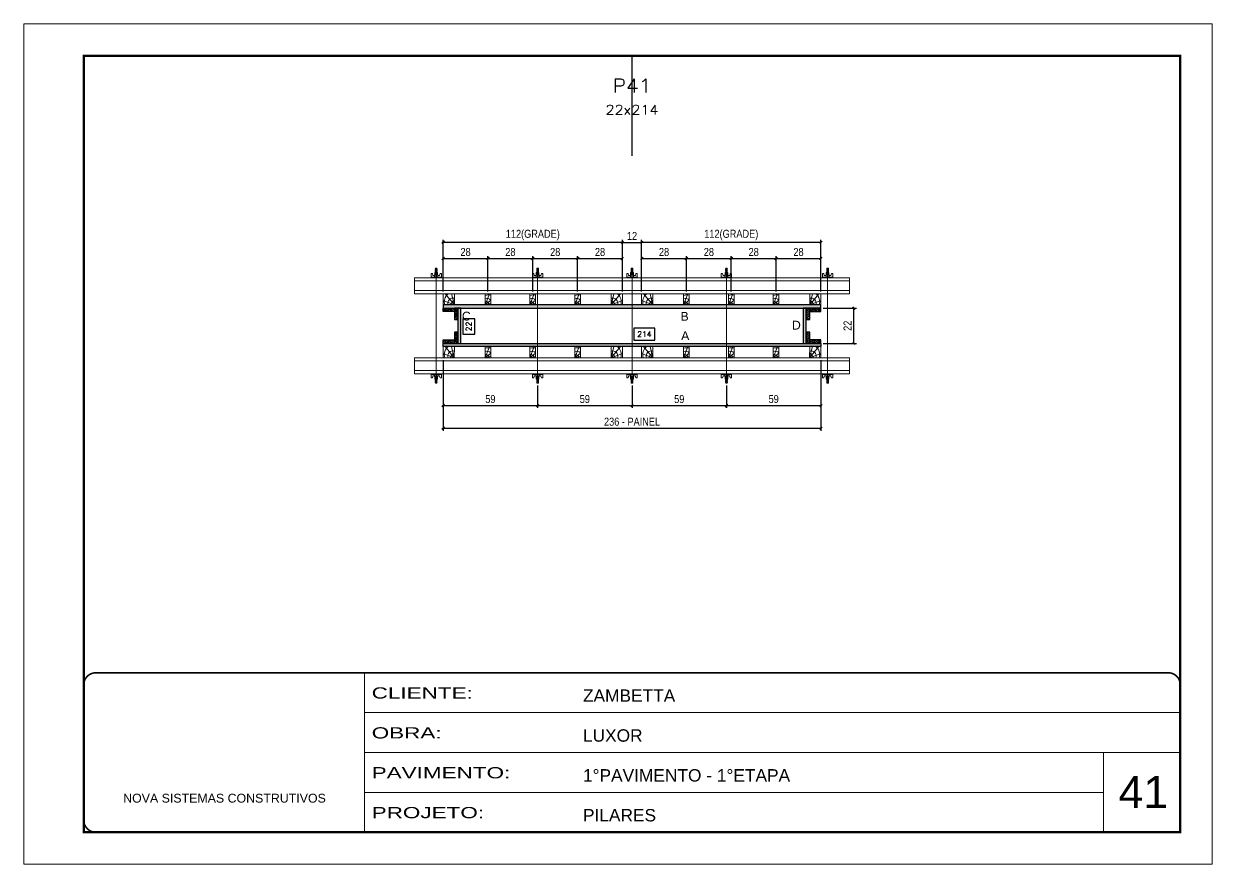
# Model space of a CAD drawing. Extents: x 14400 to 24104, y -21631 to 6985.
# Drawn here: x 14413 to 15898, y -5551 to -4501 of the extents above; entities that cross this region are included whole.
import ezdxf
from ezdxf.enums import TextEntityAlignment as Align

# ---------------------------------------------------------------- set-up
doc = ezdxf.new("R2010")
doc.units = 0
for name, pattern in [('CONTINUO', [0]), ('DASHED', [0.75, 0.5, -0.25]), ('HIDDEN', [0.375, 0.25, -0.125])]:
    doc.linetypes.add(name, pattern=pattern)
for name, color, linetype, lineweight in [('CARIMBO', 255, 'Continuous', 9), ('Folhas', 255, 'Continuous', 9), ('Hachura', 251, 'Continuous', 9), ('Madeira', 126, 'Continuous', 18), ('Perfil Metálico', 224, 'Continuous', 18), ('SARRAFO DE PRESSAO', 251, 'DASHED', 9), ('Texto Seção', 7, 'Continuous', 15)]:
    doc.layers.add(name, color=color, linetype=linetype, lineweight=lineweight)
for name, color, linetype in [('CHAPA', 1, 'Continuous'), ('COTA', 241, 'Continuous'), ('SARRAFO', 251, 'Continuous'), ('Texto de Titulo', 7, 'Continuous'), ('Texto Qtd Sarr', 242, 'Continuous'), ('TEXTO_GERAL', 7, 'Continuous')]:
    doc.layers.add(name, color=color, linetype=linetype)
doc.styles.add('ARIAL', font='arial.ttf')
doc.styles.add('COTA TECNICA 2X', font='techl___.ttf', dxfattribs={"height": 10})
doc.styles.add('ROMANS', font='romans.shx')
doc.styles.add('Tecnologia', font='')
doc.styles.get('Tecnologia').set_extended_font_data('Forgotten Futurist')
doc.dimstyles.new('SECAO PILAR', dxfattribs={"dimtxt": 10, "dimasz": 3, "dimexe": 3, "dimexo": 3, "dimgap": 3, "dimtad": 1, "dimdec": 1, "dimlfac": 0.5, "dimzin": 12, "dimdsep": 46, "dimtxsty": 'COTA TECNICA 2X', "dimblk1": 'OBLIQUE', "dimblk2": 'OBLIQUE', "dimsah": 1, "dimcen": 0.9, "dimclrd": 256, "dimclre": 256, "dimclrt": 256, "dimadec": 1, "dimazin": 3, "dimtfac": 1, "dimtdec": 1, "dimtmove": 0, "dimatfit": 3, "dimfxl": 1, "dimtolj": 1, "dimtzin": 12, "dimarcsym": 0})
doc.dimstyles.new('SECÇÃO 2', dxfattribs={"dimtxt": 7, "dimasz": 6, "dimexe": 0.18, "dimexo": 2, "dimgap": -4, "dimtad": 3, "dimdec": 1, "dimlfac": 0.5, "dimzin": 12, "dimdsep": 46, "dimtxsty": 'ROMANS', "dimblk": 'ARCHTICK', "dimcen": 0.09, "dimse1": 1, "dimse2": 1, "dimsd1": 1, "dimsd2": 1, "dimclrd": 180, "dimclre": 5, "dimclrt": 1, "dimadec": 0, "dimazin": 3, "dimtfac": 1, "dimtdec": 1, "dimtofl": 0, "dimtmove": 0, "dimatfit": 3, "dimldrblk": 'ARCHTICK', "dimfxl": 1, "dimtolj": 1, "dimtzin": 0, "dimarcsym": 0})

# ---------------------------------------------------------------- blocks, each defined once
blk = doc.blocks.new('9999999999')
at = {"color": 30, "linetype": 'CONTINUO'}
for p, q in [((98564.6, 34230.2), (98564.6, 34429.4)), ((98564.6, 34379.6), (99584, 34379.6)), ((98564.6, 34329.8), (99488, 34329.8)), ((99584, 34329.8), (99488, 34329.8)), ((99488, 34329.8), (99488, 34230.2)), ((98564.6, 34280), (99488, 34280))]:
    blk.add_line(p, q, dxfattribs=at)
at = {"color": 30, "linetype": 'CONTINUO', "const_width": 2}
blk.add_lwpolyline([(99584, 34230.2), (99584, 34414.4, 0.414214), (99569, 34429.4), (98229, 34429.4, 0.414214), (98214, 34414.4), (98214, 34245.2, 0.414214), (98229, 34230.2), (99584, 34230.2)], format="xyb", dxfattribs=at)
at = {"layer": 'Folhas'}
blk.add_lwpolyline([(98139, 34190.2), (99624, 34190.2), (99624, 35240.2), (98139, 35240.2)], close=True, dxfattribs=at)
at = {"layer": 'Folhas', "color": 30, "const_width": 3}
blk.add_lwpolyline([(98214, 34230.2), (99584, 34230.2), (99584, 35200.2), (98214, 35200.2)], close=True, dxfattribs=at)
at = {"color": 7, "linetype": 'Continuous', "ltscale": 5, "style": 'ARIAL'}
for s, height, p in [('ZAMBETTA', 15.48, (98837.7, 34393.1)), ('LUXOR', 15.48, (98837.7, 34343.3)), ('1°PAVIMENTO - 1°ETAPA', 15.483, (98837.7, 34293.5)), ('NOVA SISTEMAS CONSTRUTIVOS', 11.059, (98263.2, 34267.2)), ('PILARES', 15.48, (98837.7, 34243.7))]:
    blk.add_text(s, height=height, dxfattribs=at).set_placement(p)
at = {"layer": 'Folhas', "color": 7, "style": 'Tecnologia', "width": 1.5}
for s, p in [('CLIENTE:', (98573.7, 34397.2)), ('OBRA:', (98573.7, 34347.3)), ('PAVIMENTO:', (98573.7, 34297.5)), ('PROJETO:', (98573.7, 34247.7))]:
    blk.add_text(s, height=14, dxfattribs=at).set_placement(p)
blk = doc.blocks.new('*D2083')
at = {"layer": 'COTA', "color": 180, "lineweight": -2, "transparency": 16777216}
for p, q in [((14976.9, -4869.5), (14961.9, -4869.5)), ((14961.9, -4869.5), (14961.9, -4888.9)), ((14976.9, -4888.9), (14976.9, -4869.5)), ((14961.9, -4888.9), (14976.9, -4888.9))]:
    blk.add_line(p, q, dxfattribs=at)
at = {"layer": 'Defpoints', "color": 0, "transparency": 16777216}
for p in [(14976.8, -4856.3), (14976.8, -4900.3), (14980.9, -4900.3)]:
    blk.add_point(p, dxfattribs=at)
at = {"layer": 'COTA', "color": 1, "transparency": 16777216, "insert": (14969.4, -4879.2), "char_height": 7, "attachment_point": 5, "rotation": 90, "style": 'ROMANS'}
blk.add_mtext('\\A1;22', dxfattribs=at)
blk = doc.blocks.new('_ArchTick')
at = {"color": 0, "linetype": 'ByBlock', "const_width": 0.15}
blk.add_lwpolyline([(-0.5, -0.5), (0.5, 0.5)], dxfattribs=at)
blk = doc.blocks.new('*D2084')
at = {"layer": 'COTA', "color": 180, "lineweight": -2, "transparency": 16777216}
for p, q in [((15202.1, -4881.3), (15175.8, -4881.3)), ((15175.8, -4881.3), (15175.8, -4896.3)), ((15202.1, -4896.3), (15202.1, -4881.3)), ((15175.8, -4896.3), (15202.1, -4896.3))]:
    blk.add_line(p, q, dxfattribs=at)
at = {"layer": 'Defpoints', "color": 0, "transparency": 16777216}
for p in [(14959.5, -4900.3), (15387.5, -4900.3), (15387.5, -4900.3)]:
    blk.add_point(p, dxfattribs=at)
at = {"layer": 'COTA', "color": 1, "transparency": 16777216, "insert": (15189, -4888.8), "char_height": 7, "attachment_point": 5, "style": 'ROMANS'}
blk.add_mtext('\\A1;214', dxfattribs=at)
blk = doc.blocks.new('_Oblique')
at = {"color": 0, "linetype": 'ByBlock', "lineweight": -2}
blk.add_line((-0.5, -0.5), (0.5, 0.5), dxfattribs=at)
blk = doc.blocks.new('*D2085')
at = {"layer": 'COTA', "lineweight": -2, "transparency": 16777216}
for p, q in [((14937.5, -4921.3), (14937.5, -5009.4)), ((15409.5, -4921.2), (15409.5, -5009.4)), ((14937.5, -5006.4), (15409.5, -5006.4))]:
    blk.add_line(p, q, dxfattribs=at)
at = {"layer": 'Defpoints', "color": 0, "transparency": 16777216}
for p in [(14937.5, -4918.3), (15409.5, -4918.2), (15409.5, -5006.4)]:
    blk.add_point(p, dxfattribs=at)
at = {"layer": 'COTA', "lineweight": -2, "transparency": 16777216, "xscale": 3, "yscale": 3, "zscale": 3, "rotation": 180}
blk.add_blockref('_Oblique', (14937.5, -5006.4), dxfattribs=at)
at = {"layer": 'COTA', "lineweight": -2, "transparency": 16777216, "xscale": 3, "yscale": 3, "zscale": 3}
blk.add_blockref('_Oblique', (15409.5, -5006.4), dxfattribs=at)
at = {"layer": 'COTA', "transparency": 16777216, "insert": (15173.5, -4998.2), "char_height": 10, "attachment_point": 5, "style": 'COTA TECNICA 2X'}
blk.add_mtext('\\A1;236 - PAINEL', dxfattribs=at)
blk = doc.blocks.new('*D2086')
at = {"layer": 'COTA', "lineweight": -2, "transparency": 16777216}
for p, q in [((14937.5, -4921.3), (14937.5, -4981)), ((15055.5, -4953), (15055.5, -4981)), ((14937.5, -4978), (15055.5, -4978))]:
    blk.add_line(p, q, dxfattribs=at)
at = {"layer": 'Defpoints', "color": 0, "transparency": 16777216}
for p in [(14937.5, -4918.3), (15055.5, -4950), (15055.5, -4978)]:
    blk.add_point(p, dxfattribs=at)
at = {"layer": 'COTA', "lineweight": -2, "transparency": 16777216, "xscale": 3, "yscale": 3, "zscale": 3, "rotation": 180}
blk.add_blockref('_Oblique', (14937.5, -4978), dxfattribs=at)
at = {"layer": 'COTA', "lineweight": -2, "transparency": 16777216, "xscale": 3, "yscale": 3, "zscale": 3}
blk.add_blockref('_Oblique', (15055.5, -4978), dxfattribs=at)
at = {"layer": 'COTA', "transparency": 16777216, "insert": (14996.5, -4969.9), "char_height": 10, "attachment_point": 5, "style": 'COTA TECNICA 2X'}
blk.add_mtext('\\A1;59', dxfattribs=at)
blk = doc.blocks.new('*D2087')
at = {"layer": 'COTA', "lineweight": -2, "transparency": 16777216}
for p, q in [((15409.5, -4921.3), (15409.5, -4981)), ((15291.5, -4953), (15291.5, -4981)), ((15291.5, -4978), (15409.5, -4978))]:
    blk.add_line(p, q, dxfattribs=at)
at = {"layer": 'Defpoints', "color": 0, "transparency": 16777216}
for p in [(15409.5, -4918.3), (15291.5, -4950), (15409.5, -4978)]:
    blk.add_point(p, dxfattribs=at)
at = {"layer": 'COTA', "lineweight": -2, "transparency": 16777216, "xscale": 3, "yscale": 3, "zscale": 3, "rotation": 180}
blk.add_blockref('_Oblique', (15291.5, -4978), dxfattribs=at)
at = {"layer": 'COTA', "lineweight": -2, "transparency": 16777216, "xscale": 3, "yscale": 3, "zscale": 3}
blk.add_blockref('_Oblique', (15409.5, -4978), dxfattribs=at)
at = {"layer": 'COTA', "transparency": 16777216, "insert": (15350.5, -4969.9), "char_height": 10, "attachment_point": 5, "style": 'COTA TECNICA 2X'}
blk.add_mtext('\\A1;59', dxfattribs=at)
blk = doc.blocks.new('C')
at = {"layer": 'Hachura', "color": 0}
for p, q in [((0, 3.22), (0, -3.22)), ((0.45, 3.22), (0, 3.22)), ((0.46, 3.16), (0, 3.16)), ((0.46, 3.05), (0, 3.05)), ((0.46, 2.88), (0, 2.88)), ((0, 2.75), (0, -1.16)), ((0.46, 2.65), (0, 2.65)), ((0.46, 2.23), (0, 2.23)), ((0.46, 1.51), (0, 1.51)), ((0.39, 0.49), (0.17, 0.49)), ((0.45, -3.23), (0.45, 3.22)), ((0.45, 3.22), (2.58, 3.22)), ((1.74, 0.97), (0.45, 0.97)), ((1.45, 0.1), (0.45, 0.1)), ((1.35, 1.94), (1.35, 0.96)), ((2.58, 2.39), (1.47, 2.09)), ((1.74, -0.97), (1.74, 0.97)), ((1.74, 0.97), (1.74, 0.84)), ((1.74, 0.97), (1.74, 0.84)), ((1.74, 0.84), (3.35, 0.84)), ((3.35, 0.45), (1.74, 0.45)), ((2.58, 3.22), (2.58, 2.39)), ((3.32, 0.84), (3.32, -0.84)), ((3.35, 0.84), (3.35, -0.84)), ((3.68, 0.45), (3.35, 0.45)), ((3.84, -0.52), (3.35, 0.45)), ((3.35, 0.06), (3.67, -0.57)), ((3.68, 0.45), (4.16, -0.52)), ((3.72, 0.5), (4.25, -0.57)), ((4.37, -0.55), (3.83, 0.53)), ((4.15, 0.45), (3.93, 0.45)), ((4.42, -0.52), (3.93, 0.45)), ((4.15, 0.45), (4.26, 0.45)), ((4.26, 0.45), (4.74, -0.52)), ((4.3, 0.5), (4.83, -0.57)), ((4.95, -0.55), (4.41, 0.53)), ((4.51, 0.45), (4.84, 0.45)), ((5, -0.52), (4.51, 0.45)), ((4.84, 0.45), (5.32, -0.52)), ((4.88, 0.5), (5.41, -0.57)), ((5.53, -0.55), (4.99, 0.53)), ((5.58, -0.52), (5.09, 0.45)), ((5.42, 0.45), (5.09, 0.45)), ((5.58, -0.52), (5.09, 0.45)), ((5.42, 0.45), (5.74, -0.19)), ((5.46, 0.5), (5.74, -0.07)), ((5.74, 0.19), (5.57, 0.53)), ((5.74, 0.32), (5.68, 0.45)), ((5.68, 0.45), (5.74, 0.45)), ((5.74, 0.45), (5.9, 0.29)), ((5.74, 0.45), (5.74, -0.52)), ((5.9, -0.36), (5.9, 0.29)), ((0.45, 0), (0, 0)), ((0.46, -1.52), (0, -1.52)), ((0.46, -2.23), (0, -2.23)), ((0.46, -2.65), (0, -2.65)), ((0.46, -2.88), (0, -2.88)), ((0.46, -3.05), (0, -3.05)), ((0.46, -3.16), (0, -3.16)), ((0, -3.22), (2.57, -3.22)), ((0.08, -0.48), (0.29, -0.48)), ((0.29, -0.48), (0.4, -0.48)), ((0.45, 0), (0.45, -0.97)), ((0.45, -0.16), (1.45, -0.16)), ((0.45, -0.65), (0.45, -0.32)), ((0.45, -3.23), (0.45, -0.65)), ((0.45, -0.97), (1.74, -0.97)), ((1.35, -1.94), (1.35, -0.97)), ((2.58, -2.39), (1.47, -2.1)), ((3.35, -0.32), (1.74, -0.32)), ((3.35, -0.84), (1.74, -0.84)), ((2.58, -3.23), (2.58, -2.39)), ((3.35, -0.07), (3.58, -0.52)), ((3.35, -0.52), (3.58, -0.52)), ((3.84, -0.52), (4.16, -0.52)), ((4.42, -0.52), (4.74, -0.52)), ((4.63, -0.52), (4.74, -0.52)), ((5, -0.52), (5.32, -0.52)), ((5.58, -0.52), (5.74, -0.52)), ((5.74, -0.52), (5.9, -0.36)), ((5.74, -0.52), (5.74, -0.52))]:
    blk.add_line(p, q, dxfattribs=at)
for centre, radius, start, end in [((1.52, 1.94), 0.161, 104.74356, 180), ((1.44, -0.03), 0.129, 272.69497, 87.30503), ((3.81, 0.39), 0.143, 25.56881, 154.43119), ((4.39, 0.39), 0.143, 25.56881, 154.43119), ((4.97, 0.39), 0.143, 25.56881, 154.43119), ((5.55, 0.39), 0.143, 25.56881, 154.43119), ((0.17, -0.37), 0.174, 221.74404, 317.85924), ((1.52, -1.94), 0.161, 180, 255.25644), ((3.71, -0.4), 0.174, 222.14076, 318.25596), ((4.29, -0.4), 0.174, 222.14076, 318.25596), ((4.87, -0.4), 0.174, 222.14076, 318.25596), ((5.45, -0.4), 0.174, 222.14076, 318.25596), ((5.61, -0.4), 0.174, 317.85924, 318.25596)]:
    blk.add_arc(centre, radius, start, end, dxfattribs=at)
blk = doc.blocks.new('*D2106')
at = {"layer": 'COTA', "lineweight": -2, "transparency": 16777216}
for p, q in [((15173.5, -4953), (15173.5, -4981)), ((15291.5, -4953), (15291.5, -4981)), ((15173.5, -4978), (15291.5, -4978))]:
    blk.add_line(p, q, dxfattribs=at)
at = {"layer": 'Defpoints', "color": 0, "transparency": 16777216}
for p in [(15173.5, -4950), (15291.5, -4950), (15291.5, -4978)]:
    blk.add_point(p, dxfattribs=at)
at = {"layer": 'COTA', "lineweight": -2, "transparency": 16777216, "xscale": 3, "yscale": 3, "zscale": 3, "rotation": 180}
blk.add_blockref('_Oblique', (15173.5, -4978), dxfattribs=at)
at = {"layer": 'COTA', "lineweight": -2, "transparency": 16777216, "xscale": 3, "yscale": 3, "zscale": 3}
blk.add_blockref('_Oblique', (15291.5, -4978), dxfattribs=at)
at = {"layer": 'COTA', "transparency": 16777216, "insert": (15232.5, -4969.9), "char_height": 10, "attachment_point": 5, "style": 'COTA TECNICA 2X'}
blk.add_mtext('\\A1;59', dxfattribs=at)
blk = doc.blocks.new('*D2107')
at = {"layer": 'COTA', "lineweight": -2, "transparency": 16777216}
for p, q in [((15412.5, -4856.3), (15453.8, -4856.3)), ((15450.8, -4900.3), (15450.8, -4856.3)), ((15412.5, -4900.3), (15453.8, -4900.3))]:
    blk.add_line(p, q, dxfattribs=at)
at = {"layer": 'Defpoints', "color": 0, "transparency": 16777216}
for p in [(15409.5, -4856.3), (15450.8, -4856.3), (15409.5, -4900.3)]:
    blk.add_point(p, dxfattribs=at)
at = {"layer": 'COTA', "lineweight": -2, "transparency": 16777216, "xscale": 3, "yscale": 3, "zscale": 3}
for p, rotation in [((15450.8, -4856.3), 90), ((15450.8, -4900.3), 270)]:
    blk.add_blockref('_Oblique', p, dxfattribs=dict(at, rotation=rotation))
at = {"layer": 'COTA', "transparency": 16777216, "insert": (15442.8, -4878.3), "char_height": 10, "attachment_point": 5, "rotation": 90, "style": 'COTA TECNICA 2X'}
blk.add_mtext('\\A1;22', dxfattribs=at)
blk = doc.blocks.new('*D2108')
at = {"layer": 'COTA', "lineweight": -2, "transparency": 16777216}
for p, q in [((15055.5, -4953), (15055.5, -4981)), ((15173.5, -4953), (15173.5, -4981)), ((15055.5, -4978), (15173.5, -4978))]:
    blk.add_line(p, q, dxfattribs=at)
at = {"layer": 'Defpoints', "color": 0, "transparency": 16777216}
for p in [(15055.5, -4950), (15173.5, -4950), (15173.5, -4978)]:
    blk.add_point(p, dxfattribs=at)
at = {"layer": 'COTA', "lineweight": -2, "transparency": 16777216, "xscale": 3, "yscale": 3, "zscale": 3, "rotation": 180}
blk.add_blockref('_Oblique', (15055.5, -4978), dxfattribs=at)
at = {"layer": 'COTA', "lineweight": -2, "transparency": 16777216, "xscale": 3, "yscale": 3, "zscale": 3}
blk.add_blockref('_Oblique', (15173.5, -4978), dxfattribs=at)
at = {"layer": 'COTA', "transparency": 16777216, "insert": (15114.5, -4969.9), "char_height": 10, "attachment_point": 5, "style": 'COTA TECNICA 2X'}
blk.add_mtext('\\A1;59', dxfattribs=at)
blk = doc.blocks.new('PONTALETE')
at = {"layer": 'Madeira'}
for q in [(2.71, 7), (7, 5.76), (7, 1.74)]:
    blk.add_line((0, 0), q, dxfattribs=at)
blk.add_lwpolyline([(0, 0), (7, 0), (7, 7), (0, 7)], close=True, dxfattribs=at)
for centre, radius, start, end in [((2.04, 0.06), 6.23, 37.28179, 109.09128), ((1.09, 0.9), 3.19, 343.60304, 109.98471), ((-0.21, -0.78), 3.09, 14.63219, 86.0383)]:
    blk.add_arc(centre, radius, start, end, dxfattribs=at)
blk = doc.blocks.new('MEIO PONTALETE')
at = {"layer": 'Madeira'}
for q in [(2.71, 7), (3.5, 2.88), (3.5, 0.87)]:
    blk.add_line((0, 0), q, dxfattribs=at)
blk.add_lwpolyline([(0, 0), (3.5, 0), (3.5, 7), (0, 7)], close=True, dxfattribs=at)
for centre, radius, start, end in [((2.04, 0.06), 6.23, 76.44987, 109.09128), ((1.09, 0.9), 3.19, 40.90626, 109.98471), ((-0.21, -0.78), 3.09, 14.63219, 86.0383)]:
    blk.add_arc(centre, radius, start, end, dxfattribs=at)
blk = doc.blocks.new('*D2088')
at = {"layer": 'COTA', "lineweight": -2, "transparency": 16777216}
for p, q in [((15185.5, -4835.3), (15185.5, -4791.3)), ((15185.5, -4794.3), (15241.5, -4794.3)), ((15241.5, -4835.3), (15241.5, -4791.3))]:
    blk.add_line(p, q, dxfattribs=at)
at = {"layer": 'Defpoints', "color": 0, "transparency": 16777216}
for p in [(15241.5, -4794.3), (15185.5, -4838.3), (15241.5, -4838.3)]:
    blk.add_point(p, dxfattribs=at)
at = {"layer": 'COTA', "lineweight": -2, "transparency": 16777216, "xscale": 3, "yscale": 3, "zscale": 3, "rotation": 180}
blk.add_blockref('_Oblique', (15185.5, -4794.3), dxfattribs=at)
at = {"layer": 'COTA', "lineweight": -2, "transparency": 16777216, "xscale": 3, "yscale": 3, "zscale": 3}
blk.add_blockref('_Oblique', (15241.5, -4794.3), dxfattribs=at)
at = {"layer": 'COTA', "transparency": 16777216, "insert": (15213.5, -4786.2), "char_height": 10, "attachment_point": 5, "style": 'COTA TECNICA 2X'}
blk.add_mtext('\\A1;28', dxfattribs=at)
blk = doc.blocks.new('*D2089')
at = {"layer": 'COTA', "lineweight": -2, "transparency": 16777216}
for p, q in [((15185.5, -4835.3), (15185.5, -4771.1)), ((15409.5, -4774.1), (15185.5, -4774.1)), ((15409.5, -4835.3), (15409.5, -4771.1))]:
    blk.add_line(p, q, dxfattribs=at)
at = {"layer": 'Defpoints', "color": 0, "transparency": 16777216}
for p in [(15185.5, -4774.1), (15185.5, -4838.3), (15409.5, -4838.3)]:
    blk.add_point(p, dxfattribs=at)
at = {"layer": 'COTA', "lineweight": -2, "transparency": 16777216, "xscale": 3, "yscale": 3, "zscale": 3, "rotation": 180}
blk.add_blockref('_Oblique', (15185.5, -4774.1), dxfattribs=at)
at = {"layer": 'COTA', "lineweight": -2, "transparency": 16777216, "xscale": 3, "yscale": 3, "zscale": 3}
blk.add_blockref('_Oblique', (15409.5, -4774.1), dxfattribs=at)
at = {"layer": 'COTA', "transparency": 16777216, "insert": (15297.5, -4764.9), "char_height": 10, "attachment_point": 5, "style": 'COTA TECNICA 2X'}
blk.add_mtext('\\A1;112(GRADE)', dxfattribs=at)
blk = doc.blocks.new('*D2109')
at = {"layer": 'COTA', "lineweight": -2, "transparency": 16777216}
for p, q in [((15241.5, -4835.3), (15241.5, -4791.3)), ((15241.5, -4794.3), (15297.5, -4794.3)), ((15297.5, -4835.3), (15297.5, -4791.3))]:
    blk.add_line(p, q, dxfattribs=at)
at = {"layer": 'Defpoints', "color": 0, "transparency": 16777216}
for p in [(15297.5, -4794.3), (15241.5, -4838.3), (15297.5, -4838.3)]:
    blk.add_point(p, dxfattribs=at)
at = {"layer": 'COTA', "lineweight": -2, "transparency": 16777216, "xscale": 3, "yscale": 3, "zscale": 3, "rotation": 180}
blk.add_blockref('_Oblique', (15241.5, -4794.3), dxfattribs=at)
at = {"layer": 'COTA', "lineweight": -2, "transparency": 16777216, "xscale": 3, "yscale": 3, "zscale": 3}
blk.add_blockref('_Oblique', (15297.5, -4794.3), dxfattribs=at)
at = {"layer": 'COTA', "transparency": 16777216, "insert": (15269.5, -4786.2), "char_height": 10, "attachment_point": 5, "style": 'COTA TECNICA 2X'}
blk.add_mtext('\\A1;28', dxfattribs=at)
blk = doc.blocks.new('*D2110')
at = {"layer": 'COTA', "lineweight": -2, "transparency": 16777216}
for p, q in [((15297.5, -4835.3), (15297.5, -4791.3)), ((15297.5, -4794.3), (15353.5, -4794.3)), ((15353.5, -4835.3), (15353.5, -4791.3))]:
    blk.add_line(p, q, dxfattribs=at)
at = {"layer": 'Defpoints', "color": 0, "transparency": 16777216}
for p in [(15353.5, -4794.3), (15297.5, -4838.3), (15353.5, -4838.3)]:
    blk.add_point(p, dxfattribs=at)
at = {"layer": 'COTA', "lineweight": -2, "transparency": 16777216, "xscale": 3, "yscale": 3, "zscale": 3, "rotation": 180}
blk.add_blockref('_Oblique', (15297.5, -4794.3), dxfattribs=at)
at = {"layer": 'COTA', "lineweight": -2, "transparency": 16777216, "xscale": 3, "yscale": 3, "zscale": 3}
blk.add_blockref('_Oblique', (15353.5, -4794.3), dxfattribs=at)
at = {"layer": 'COTA', "transparency": 16777216, "insert": (15325.5, -4786.2), "char_height": 10, "attachment_point": 5, "style": 'COTA TECNICA 2X'}
blk.add_mtext('\\A1;28', dxfattribs=at)
blk = doc.blocks.new('*D2111')
at = {"layer": 'COTA', "lineweight": -2, "transparency": 16777216}
for p, q in [((15353.5, -4835.3), (15353.5, -4791.3)), ((15353.5, -4794.3), (15409.5, -4794.3)), ((15409.5, -4835.3), (15409.5, -4791.3))]:
    blk.add_line(p, q, dxfattribs=at)
at = {"layer": 'Defpoints', "color": 0, "transparency": 16777216}
for p in [(15409.5, -4794.3), (15353.5, -4838.3), (15409.5, -4838.3)]:
    blk.add_point(p, dxfattribs=at)
at = {"layer": 'COTA', "lineweight": -2, "transparency": 16777216, "xscale": 3, "yscale": 3, "zscale": 3, "rotation": 180}
blk.add_blockref('_Oblique', (15353.5, -4794.3), dxfattribs=at)
at = {"layer": 'COTA', "lineweight": -2, "transparency": 16777216, "xscale": 3, "yscale": 3, "zscale": 3}
blk.add_blockref('_Oblique', (15409.5, -4794.3), dxfattribs=at)
at = {"layer": 'COTA', "transparency": 16777216, "insert": (15381.5, -4786.2), "char_height": 10, "attachment_point": 5, "style": 'COTA TECNICA 2X'}
blk.add_mtext('\\A1;28', dxfattribs=at)
blk = doc.blocks.new('*D2090')
at = {"layer": 'COTA', "lineweight": -2, "transparency": 16777216}
for p, q in [((14937.5, -4835.3), (14937.5, -4791.3)), ((14937.5, -4794.3), (14993.5, -4794.3)), ((14993.5, -4835.3), (14993.5, -4791.3))]:
    blk.add_line(p, q, dxfattribs=at)
at = {"layer": 'Defpoints', "color": 0, "transparency": 16777216}
for p in [(14993.5, -4794.3), (14937.5, -4838.3), (14993.5, -4838.3)]:
    blk.add_point(p, dxfattribs=at)
at = {"layer": 'COTA', "lineweight": -2, "transparency": 16777216, "xscale": 3, "yscale": 3, "zscale": 3, "rotation": 180}
blk.add_blockref('_Oblique', (14937.5, -4794.3), dxfattribs=at)
at = {"layer": 'COTA', "lineweight": -2, "transparency": 16777216, "xscale": 3, "yscale": 3, "zscale": 3}
blk.add_blockref('_Oblique', (14993.5, -4794.3), dxfattribs=at)
at = {"layer": 'COTA', "transparency": 16777216, "insert": (14965.5, -4786.2), "char_height": 10, "attachment_point": 5, "style": 'COTA TECNICA 2X'}
blk.add_mtext('\\A1;28', dxfattribs=at)
blk = doc.blocks.new('*D2091')
at = {"layer": 'COTA', "lineweight": -2, "transparency": 16777216}
for p, q in [((14937.5, -4835.3), (14937.5, -4771.1)), ((15161.5, -4774.1), (14937.5, -4774.1)), ((15161.5, -4835.3), (15161.5, -4771.1))]:
    blk.add_line(p, q, dxfattribs=at)
at = {"layer": 'Defpoints', "color": 0, "transparency": 16777216}
for p in [(14937.5, -4774.1), (14937.5, -4838.3), (15161.5, -4838.3)]:
    blk.add_point(p, dxfattribs=at)
at = {"layer": 'COTA', "lineweight": -2, "transparency": 16777216, "xscale": 3, "yscale": 3, "zscale": 3, "rotation": 180}
blk.add_blockref('_Oblique', (14937.5, -4774.1), dxfattribs=at)
at = {"layer": 'COTA', "lineweight": -2, "transparency": 16777216, "xscale": 3, "yscale": 3, "zscale": 3}
blk.add_blockref('_Oblique', (15161.5, -4774.1), dxfattribs=at)
at = {"layer": 'COTA', "transparency": 16777216, "insert": (15049.5, -4764.9), "char_height": 10, "attachment_point": 5, "style": 'COTA TECNICA 2X'}
blk.add_mtext('\\A1;112(GRADE)', dxfattribs=at)
blk = doc.blocks.new('*D2112')
at = {"layer": 'COTA', "lineweight": -2, "transparency": 16777216}
for p, q in [((14993.5, -4835.3), (14993.5, -4791.3)), ((14993.5, -4794.3), (15049.5, -4794.3)), ((15049.5, -4835.3), (15049.5, -4791.3))]:
    blk.add_line(p, q, dxfattribs=at)
at = {"layer": 'Defpoints', "color": 0, "transparency": 16777216}
for p in [(15049.5, -4794.3), (14993.5, -4838.3), (15049.5, -4838.3)]:
    blk.add_point(p, dxfattribs=at)
at = {"layer": 'COTA', "lineweight": -2, "transparency": 16777216, "xscale": 3, "yscale": 3, "zscale": 3, "rotation": 180}
blk.add_blockref('_Oblique', (14993.5, -4794.3), dxfattribs=at)
at = {"layer": 'COTA', "lineweight": -2, "transparency": 16777216, "xscale": 3, "yscale": 3, "zscale": 3}
blk.add_blockref('_Oblique', (15049.5, -4794.3), dxfattribs=at)
at = {"layer": 'COTA', "transparency": 16777216, "insert": (15021.5, -4786.2), "char_height": 10, "attachment_point": 5, "style": 'COTA TECNICA 2X'}
blk.add_mtext('\\A1;28', dxfattribs=at)
blk = doc.blocks.new('*D2113')
at = {"layer": 'COTA', "lineweight": -2, "transparency": 16777216}
for p, q in [((15049.5, -4835.3), (15049.5, -4791.3)), ((15049.5, -4794.3), (15105.5, -4794.3)), ((15105.5, -4835.3), (15105.5, -4791.3))]:
    blk.add_line(p, q, dxfattribs=at)
at = {"layer": 'Defpoints', "color": 0, "transparency": 16777216}
for p in [(15105.5, -4794.3), (15049.5, -4838.3), (15105.5, -4838.3)]:
    blk.add_point(p, dxfattribs=at)
at = {"layer": 'COTA', "lineweight": -2, "transparency": 16777216, "xscale": 3, "yscale": 3, "zscale": 3, "rotation": 180}
blk.add_blockref('_Oblique', (15049.5, -4794.3), dxfattribs=at)
at = {"layer": 'COTA', "lineweight": -2, "transparency": 16777216, "xscale": 3, "yscale": 3, "zscale": 3}
blk.add_blockref('_Oblique', (15105.5, -4794.3), dxfattribs=at)
at = {"layer": 'COTA', "transparency": 16777216, "insert": (15077.5, -4786.2), "char_height": 10, "attachment_point": 5, "style": 'COTA TECNICA 2X'}
blk.add_mtext('\\A1;28', dxfattribs=at)
blk = doc.blocks.new('*D2114')
at = {"layer": 'COTA', "lineweight": -2, "transparency": 16777216}
for p, q in [((15105.5, -4835.3), (15105.5, -4791.3)), ((15105.5, -4794.3), (15161.5, -4794.3)), ((15161.5, -4835.3), (15161.5, -4791.3))]:
    blk.add_line(p, q, dxfattribs=at)
at = {"layer": 'Defpoints', "color": 0, "transparency": 16777216}
for p in [(15161.5, -4794.3), (15105.5, -4838.3), (15161.5, -4838.3)]:
    blk.add_point(p, dxfattribs=at)
at = {"layer": 'COTA', "lineweight": -2, "transparency": 16777216, "xscale": 3, "yscale": 3, "zscale": 3, "rotation": 180}
blk.add_blockref('_Oblique', (15105.5, -4794.3), dxfattribs=at)
at = {"layer": 'COTA', "lineweight": -2, "transparency": 16777216, "xscale": 3, "yscale": 3, "zscale": 3}
blk.add_blockref('_Oblique', (15161.5, -4794.3), dxfattribs=at)
at = {"layer": 'COTA', "transparency": 16777216, "insert": (15133.5, -4786.2), "char_height": 10, "attachment_point": 5, "style": 'COTA TECNICA 2X'}
blk.add_mtext('\\A1;28', dxfattribs=at)
blk = doc.blocks.new('*D2115')
at = {"layer": 'COTA', "lineweight": -2, "transparency": 16777216}
for p, q in [((15161.5, -4835.3), (15161.5, -4771.1)), ((15161.5, -4774.1), (15185.5, -4774.1)), ((15185.5, -4835.3), (15185.5, -4771.1))]:
    blk.add_line(p, q, dxfattribs=at)
at = {"layer": 'Defpoints', "color": 0, "transparency": 16777216}
for p in [(15185.5, -4774.1), (15161.5, -4838.3), (15185.5, -4838.3)]:
    blk.add_point(p, dxfattribs=at)
at = {"layer": 'COTA', "lineweight": -2, "transparency": 16777216, "xscale": 3, "yscale": 3, "zscale": 3, "rotation": 180}
blk.add_blockref('_Oblique', (15161.5, -4774.1), dxfattribs=at)
at = {"layer": 'COTA', "lineweight": -2, "transparency": 16777216, "xscale": 3, "yscale": 3, "zscale": 3}
blk.add_blockref('_Oblique', (15185.5, -4774.1), dxfattribs=at)
at = {"layer": 'COTA', "transparency": 16777216, "insert": (15173.5, -4766.1), "char_height": 10, "attachment_point": 5, "style": 'COTA TECNICA 2X'}
blk.add_mtext('\\A1;12', dxfattribs=at)
blk = doc.blocks.new('titulo1')
at = {"layer": 'Defpoints', "color": 252, "linetype": 'HIDDEN', "ltscale": 2}
blk.add_line((0, 0), (0, 125), dxfattribs=at)
at = {"layer": 'Defpoints', "style": 'ROMANS', "oblique": 15}
blk.add_attdef('FOLHA', text='', height=10, dxfattribs=at).set_placement((0, 15.6), align=Align.MIDDLE_CENTER)
at = {"layer": 'Texto Qtd Sarr', "color": 3, "style": 'ROMANS', "oblique": 15}
for tag, height, p in [('TITULO', 17, (0, 71.4)), ('SEÇÃO', 12, (0, 41.5))]:
    blk.add_attdef(tag, text='', height=height, dxfattribs=at).set_placement(p, align=Align.MIDDLE_CENTER)

msp = doc.modelspace()

# ---------------------------------------------------------------- hatches: boundary and pattern name
at = {"layer": 'Hachura'}
h = msp.add_hatch(color=256, dxfattribs=at)
h.dxf.hatch_style = 1
h.paths.add_polyline_path([(15409.47, -4856.28), (15409.47, -4852.28), (14937.47, -4852.28), (14937.47, -4856.28)])
h = msp.add_hatch(dxfattribs=at)
h.set_pattern_fill('ANSI31', color=256, scale=0.5, angle=180, style=0)
h.set_pattern_definition([(225, (5813.515, -27752.084), (1.12253202, -1.12253202), [])])
h.paths.add_polyline_path([(14951.47, -4860.68), (14951.47, -4856.28), (14937.47, -4856.28), (14937.47, -4860.68)])
h = msp.add_hatch(dxfattribs=at)
h.set_pattern_fill('ANSI31', color=256, scale=0.5, angle=270, style=0)
h.set_pattern_definition([(315, (37847.275, -14359.2276), (1.12253202, 1.12253202), [])])
h.paths.add_polyline_path([(14955.87, -4870.28), (14951.47, -4870.28), (14951.47, -4856.28), (14955.87, -4856.28)])
h = msp.add_hatch(color=256, dxfattribs=at)
h.dxf.hatch_style = 1
h.paths.add_polyline_path([(14955.87, -4900.28), (14959.47, -4900.28), (14959.47, -4856.28), (14955.87, -4856.28)])
h = msp.add_hatch(color=256, dxfattribs=at)
h.dxf.hatch_style = 1
h.paths.add_polyline_path([(15387.47, -4900.28), (15391.07, -4900.28), (15391.07, -4856.28), (15387.47, -4856.28)])
h = msp.add_hatch(dxfattribs=at)
h.set_pattern_fill('ANSI31', color=256, scale=0.5, angle=270, style=0)
h.set_pattern_definition([(315, (38286.875, -14359.2276), (1.12253202, 1.12253202), [])])
h.paths.add_polyline_path([(15395.47, -4870.28), (15391.07, -4870.28), (15391.07, -4856.28), (15395.47, -4856.28)])
h = msp.add_hatch(dxfattribs=at)
h.set_pattern_fill('ANSI31', color=256, scale=0.5, angle=180, style=0)
h.set_pattern_definition([(225, (6271.515, -27785.684), (1.12253202, -1.12253202), [])])
h.paths.add_polyline_path([(15409.47, -4856.28), (15409.47, -4860.68), (15395.47, -4860.68), (15395.47, -4856.28)])
h = msp.add_hatch(dxfattribs=at)
h.set_pattern_fill('ANSI31', color=256, scale=0.5, angle=180, style=0)
h.set_pattern_definition([(225, (5813.515, -27791.684), (1.12253202, -1.12253202), [])])
h.paths.add_polyline_path([(14951.47, -4900.28), (14951.47, -4895.88), (14937.47, -4895.88), (14937.47, -4900.28)])
h = msp.add_hatch(color=256, dxfattribs=at)
h.dxf.hatch_style = 1
h.paths.add_polyline_path([(15409.47, -4900.28), (15409.47, -4904.28), (14937.47, -4904.28), (14937.47, -4900.28)])
h = msp.add_hatch(dxfattribs=at)
h.set_pattern_fill('ANSI31', color=256, scale=0.5, angle=270, style=0)
h.set_pattern_definition([(315, (37847.275, -14389.2276), (1.12253202, 1.12253202), [])])
h.paths.add_polyline_path([(14955.87, -4900.28), (14951.47, -4900.28), (14951.47, -4886.28), (14955.87, -4886.28)])
h = msp.add_hatch(dxfattribs=at)
h.set_pattern_fill('ANSI31', color=256, scale=0.5, angle=270, style=0)
h.set_pattern_definition([(315, (38286.875, -14389.2276), (1.12253202, 1.12253202), [])])
h.paths.add_polyline_path([(15395.47, -4900.28), (15391.07, -4900.28), (15391.07, -4886.28), (15395.47, -4886.28)])
h = msp.add_hatch(dxfattribs=at)
h.set_pattern_fill('ANSI31', color=256, scale=0.5, angle=180, style=0)
h.set_pattern_definition([(225, (5906.515, -27791.684), (1.12253202, -1.12253202), [])])
h.paths.add_polyline_path([(15395.47, -4900.28), (15395.47, -4895.88), (15409.47, -4895.88), (15409.47, -4900.28)])

# ---------------------------------------------------------------- linework, layer by layer
at = {"layer": 'CHAPA'}
for points in [[(15409.47, -4856.28), (15409.47, -4852.28), (14937.47, -4852.28), (14937.47, -4856.28)], [(14955.87, -4900.28), (14959.47, -4900.28), (14959.47, -4856.28), (14955.87, -4856.28)], [(15387.47, -4900.28), (15391.07, -4900.28), (15391.07, -4856.28), (15387.47, -4856.28)], [(15409.47, -4900.28), (15409.47, -4904.28), (14937.47, -4904.28), (14937.47, -4900.28)]]:
    msp.add_lwpolyline(points, close=True, dxfattribs=at)
at = {"layer": 'Hachura'}
for p, q in [((14928.78, -4949.05), (14928.78, -4811.31)), ((15055.47, -4949.05), (15055.47, -4811.31)), ((15173.47, -4949.05), (15173.47, -4811.31)), ((15291.47, -4949.05), (15291.47, -4811.31)), ((15417.86, -4949.05), (15417.86, -4811.31))]:
    msp.add_line(p, q, dxfattribs=at)
at = {"layer": 'Madeira'}
for points in [[(14937.47, -4852.27), (14937.48, -4838.27), (15161.48, -4838.28), (15161.46, -4852.28)], [(15185.47, -4852.27), (15185.49, -4838.27), (15409.48, -4838.28), (15409.47, -4852.28)], [(14937.45, -4918.26), (14937.47, -4904.26), (15161.46, -4904.26), (15161.44, -4918.26)], [(15185.46, -4918.26), (15185.47, -4904.26), (15409.47, -4904.26), (15409.45, -4918.26)]]:
    msp.add_lwpolyline(points, close=True, dxfattribs=at)
at = {"layer": 'Perfil Metálico'}
for p, q in [((15445.18, -4822.34), (14901.75, -4822.34)), ((15445.18, -4834.34), (14901.75, -4834.34)), ((15445.18, -4922.28), (14901.75, -4922.28)), ((15445.18, -4934.28), (14901.75, -4934.28))]:
    msp.add_line(p, q, dxfattribs=at)
for points in [[(15445.18, -4838.28), (15445.18, -4818.28), (14901.75, -4818.34), (14901.75, -4838.34)], [(14901.75, -4918.28), (14901.75, -4938.28), (15445.18, -4938.22), (15445.18, -4918.22)]]:
    msp.add_lwpolyline(points, close=True, dxfattribs=at)
at = {"layer": 'SARRAFO'}
for points in [[(14937.47, -4856.28), (14951.47, -4856.28), (14951.47, -4860.68), (14937.47, -4860.68)], [(14937.47, -4856.28), (14951.47, -4856.28), (14951.47, -4860.68), (14937.47, -4860.68)], [(14951.47, -4856.28), (14951.47, -4870.28), (14955.87, -4870.28), (14955.87, -4856.28)], [(14951.47, -4856.28), (14951.47, -4870.28), (14955.87, -4870.28), (14955.87, -4856.28)], [(15391.07, -4856.28), (15391.07, -4870.28), (15395.47, -4870.28), (15395.47, -4856.28)], [(15391.07, -4856.28), (15391.07, -4870.28), (15395.47, -4870.28), (15395.47, -4856.28)], [(15395.47, -4860.68), (15409.47, -4860.68), (15409.47, -4856.28), (15395.47, -4856.28)], [(15395.47, -4860.68), (15409.47, -4860.68), (15409.47, -4856.28), (15395.47, -4856.28)], [(14937.47, -4895.88), (14951.47, -4895.88), (14951.47, -4900.28), (14937.47, -4900.28)], [(14937.47, -4895.88), (14951.47, -4895.88), (14951.47, -4900.28), (14937.47, -4900.28)], [(14951.47, -4886.28), (14951.47, -4900.28), (14955.87, -4900.28), (14955.87, -4886.28)], [(14951.47, -4886.28), (14951.47, -4900.28), (14955.87, -4900.28), (14955.87, -4886.28)], [(15391.07, -4886.28), (15391.07, -4900.28), (15395.47, -4900.28), (15395.47, -4886.28)], [(15391.07, -4886.28), (15391.07, -4900.28), (15395.47, -4900.28), (15395.47, -4886.28)], [(15409.47, -4895.88), (15395.47, -4895.88), (15395.47, -4900.28), (15409.47, -4900.28)], [(15409.47, -4895.88), (15395.47, -4895.88), (15395.47, -4900.28), (15409.47, -4900.28)]]:
    msp.add_lwpolyline(points, close=True, dxfattribs=at)

# ---------------------------------------------------------------- block references
at = {"layer": 'Hachura', "linetype": 'Continuous', "yscale": 2, "zscale": 2}
for p, xscale, rotation in [((14928.79, -4818.31), -2, 270), ((15055.46, -4818.31), 2, 90.00000000000001), ((15173.46, -4818.31), 2, 90.00000000000001), ((15291.46, -4818.31), 2, 90.00000000000001), ((15417.85, -4818.31), 2, 90.00000000000001), ((14928.78, -4938.25), 2, 270), ((15055.47, -4938.25), -2, 90), ((15173.47, -4938.25), -2, 90), ((15291.47, -4938.25), -2, 90), ((15417.86, -4938.25), -2, 90)]:
    msp.add_blockref('C', p, dxfattribs=dict(at, xscale=xscale, rotation=rotation))
at = {"layer": 'Madeira'}
for name, p, xscale, yscale, zscale, rotation in [('PONTALETE', (14951.47, -4852.28), 2, 2, 2, 89.93708930310329), ('MEIO PONTALETE', (14989.97, -4852.27), 1.999999997962732, 1.999999997962732, 1.999999997962732, 359.9370893031033), ('MEIO PONTALETE', (15045.97, -4852.27), 1.999999997962732, 1.999999997962732, 1.999999997962732, 359.9370893031033), ('MEIO PONTALETE', (15101.97, -4852.27), 1.999999997962732, 1.999999997962732, 1.999999997962732, 359.9370893031033), ('PONTALETE', (15147.46, -4852.26), -2, 2, 2, 269.9370893031033), ('PONTALETE', (15199.47, -4852.28), 2, 2, 2, 89.93708930310329), ('MEIO PONTALETE', (15237.97, -4852.27), 1.999999997962732, 1.999999997962732, 1.999999997962732, 359.9370893031033), ('MEIO PONTALETE', (15293.97, -4852.27), 1.999999997962732, 1.999999997962732, 1.999999997962732, 359.9370893031033), ('MEIO PONTALETE', (15349.97, -4852.27), 1.999999997962732, 1.999999997962732, 1.999999997962732, 359.9370893031033), ('PONTALETE', (15395.47, -4852.26), -2, 2, 2, 269.9370893031033), ('PONTALETE', (14951.45, -4918.27), 2, 2, 2, 89.93708930310329), ('MEIO PONTALETE', (14989.95, -4918.26), 1.999999997962732, 1.999999997962732, 1.999999997962732, 359.9370893031033), ('MEIO PONTALETE', (15045.95, -4918.26), 1.999999997962732, 1.999999997962732, 1.999999997962732, 359.9370893031033), ('MEIO PONTALETE', (15101.95, -4918.26), 1.999999997962732, 1.999999997962732, 1.999999997962732, 359.9370893031033), ('PONTALETE', (15147.44, -4918.25), -2, 2, 2, 269.9370893031033), ('PONTALETE', (15199.46, -4918.27), 2, 2, 2, 89.93708930310329), ('MEIO PONTALETE', (15237.96, -4918.26), 1.999999997962732, 1.999999997962732, 1.999999997962732, 359.9370893031033), ('MEIO PONTALETE', (15293.96, -4918.26), 1.999999997962732, 1.999999997962732, 1.999999997962732, 359.9370893031033), ('MEIO PONTALETE', (15349.96, -4918.26), 1.999999997962732, 1.999999997962732, 1.999999997962732, 359.9370893031033), ('PONTALETE', (15395.45, -4918.25), -2, 2, 2, 269.9370893031033)]:
    msp.add_blockref(name, p, dxfattribs=dict(at, xscale=xscale, yscale=yscale, zscale=zscale, rotation=rotation))
at = {"layer": 'SARRAFO DE PRESSAO', "color": 6, "linetype": 'ByBlock'}
msp.add_blockref('9999999999', (-83725.51, -39741.23), dxfattribs=at)
at = {"layer": 'Texto Seção'}
ref = msp.add_blockref('titulo1', (15173.47, -4666.02), dxfattribs=at)
ref.add_attrib('TITULO', 'P41', dxfattribs={"layer": 'Texto de Titulo', "color": 7, "height": 17, "style": 'ROMANS', "width": 1.1}).set_placement((15173.47, -4578.52), align=Align.MIDDLE_CENTER)
ref.add_attrib('SEÇÃO', '22x214', dxfattribs={"layer": 'Texto de Titulo', "color": 7, "height": 12, "style": 'ROMANS', "width": 1.1}).set_placement((15173.47, -4608.52), align=Align.MIDDLE_CENTER)

# ---------------------------------------------------------------- texts
at = {"layer": 'CARIMBO', "style": 'ARIAL'}
msp.add_text('41', height=40, dxfattribs=at).set_placement((15781.33, -5480.88))
at = {"layer": 'TEXTO_GERAL', "style": 'ARIAL'}
for s, p in [('C', (14966.48, -4866.22)), ('B', (15239.23, -4866.53)), ('A', (15239.98, -4890.76)), ('D', (15378.83, -4877.55))]:
    msp.add_text(s, height=11, dxfattribs=at).set_placement(p, align=Align.MIDDLE_CENTER)

# ---------------------------------------------------------------- dimensions: what is measured, and where the dimension line sits
at = {"layer": 'COTA'}
for base, p1, p2, text, picture, middle in [((14937.48, -4774.14), (15161.48, -4838.29), (14937.48, -4838.26), '<>(GRADE)', '*D2091', (15049.48, -4764.92)), ((15185.49, -4774.14), (15409.48, -4838.29), (15185.49, -4838.26), '<>(GRADE)', '*D2089', (15297.49, -4764.92)), ((15409.47, -5006.44), (14937.47, -4918.27), (15409.47, -4918.23), '<> - PAINEL', '*D2085', (15173.47, -4998.22))]:
    dim = msp.add_linear_dim(base=base, p1=p1, p2=p2, text=text, dimstyle='SECAO PILAR', dxfattribs=at)
    dim.commit()
    dim.dimension.update_dxf_attribs({"geometry": picture, "text_midpoint": middle})
for base, p1, p2, picture, middle in [((15185.49, -4774.14), (15161.48, -4838.31), (15185.49, -4838.26), '*D2115', (15173.48, -4766.08)), ((14993.48, -4794.34), (14937.48, -4838.26), (14993.48, -4838.28), '*D2090', (14965.48, -4786.24)), ((15049.48, -4794.34), (14993.48, -4838.28), (15049.48, -4838.28), '*D2112', (15021.48, -4786.24)), ((15105.48, -4794.34), (15049.48, -4838.28), (15105.48, -4838.28), '*D2113', (15077.48, -4786.24)), ((15161.48, -4794.34), (15105.48, -4838.28), (15161.48, -4838.28), '*D2114', (15133.48, -4786.24)), ((15241.49, -4794.34), (15185.49, -4838.26), (15241.49, -4838.28), '*D2088', (15213.49, -4786.24)), ((15297.49, -4794.34), (15241.49, -4838.28), (15297.49, -4838.28), '*D2109', (15269.49, -4786.24)), ((15353.49, -4794.34), (15297.49, -4838.28), (15353.49, -4838.28), '*D2110', (15325.49, -4786.24)), ((15409.48, -4794.34), (15353.49, -4838.28), (15409.48, -4838.28), '*D2111', (15381.49, -4786.24)), ((15055.53, -4978.01), (14937.47, -4918.28), (15055.53, -4950.05), '*D2086', (14996.5, -4969.87)), ((15409.47, -4978.01), (15291.53, -4950.05), (15409.47, -4918.28), '*D2087', (15350.5, -4969.87)), ((15173.53, -4978.01), (15055.53, -4950.05), (15173.53, -4950.05), '*D2108', (15114.53, -4969.87)), ((15291.53, -4978.01), (15173.53, -4950.05), (15291.53, -4950.05), '*D2106', (15232.53, -4969.87))]:
    dim = msp.add_linear_dim(base=base, p1=p1, p2=p2, dimstyle='SECAO PILAR', dxfattribs=at)
    dim.commit()
    dim.dimension.update_dxf_attribs({"geometry": picture, "text_midpoint": middle})
dim = msp.add_linear_dim(base=(15450.77, -4856.28), p1=(15409.47, -4900.28), p2=(15409.47, -4856.28), angle=90, dimstyle='SECAO PILAR', dxfattribs=at)
dim.commit()
dim.dimension.update_dxf_attribs({"geometry": '*D2107', "text_midpoint": (15442.77, -4878.28)})
dim = msp.add_linear_dim(base=(14980.88, -4900.28), p1=(14976.79, -4856.28), p2=(14976.79, -4900.28), angle=270, dimstyle='SECÇÃO 2', dxfattribs=at)
dim.commit()
dim.dimension.update_dxf_attribs({"geometry": '*D2083', "text_midpoint": (14980.88, -4879.2), "dimtype": 160})
dim = msp.add_linear_dim(base=(15387.47, -4900.28), p1=(14959.47, -4900.28), p2=(15387.47, -4900.28), dimstyle='SECÇÃO 2', dxfattribs=at)
dim.commit()
dim.dimension.update_dxf_attribs({"geometry": '*D2084', "text_midpoint": (15188.98, -4900.28), "dimtype": 160})

doc.saveas('drawing.dxf')
